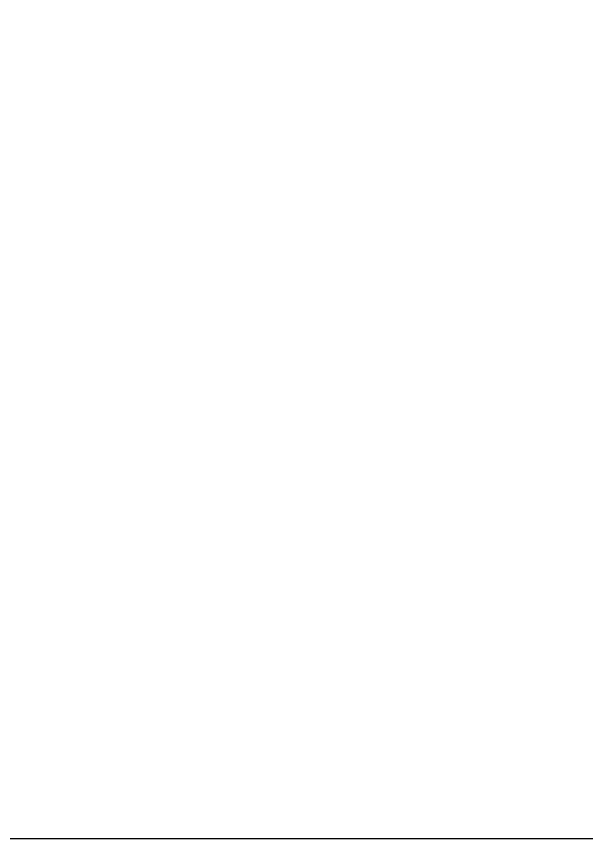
# Model space of a CAD drawing. Header units: millimetres. Extents: x -1989 to 1812, y -2461 to 746.
# Drawn here: x 978.3 to 1184.1, y -280.2 to 16.8 of the extents above; entities that cross this region are included whole.
import ezdxf

# ---------------------------------------------------------------- set-up
doc = ezdxf.new("R2010")
doc.units = ezdxf.units.MM
doc.layers.get('0').update_dxf_attribs({"lineweight": 25, "true_color": 0xffffff})

# ---------------------------------------------------------------- blocks, each defined once
blk = doc.blocks.new('big_block')
blk.add_lwpolyline([(558.2814457063636, -280.2230960289476), (1398.281445706373, -280.2230960289476), (1398.281445706373, 313.7769039710524), (558.2814457063636, 313.7769039710524)], close=True)

msp = doc.modelspace()

# ---------------------------------------------------------------- block references
msp.add_blockref('big_block', (0, 0))

doc.saveas('drawing.dxf')
